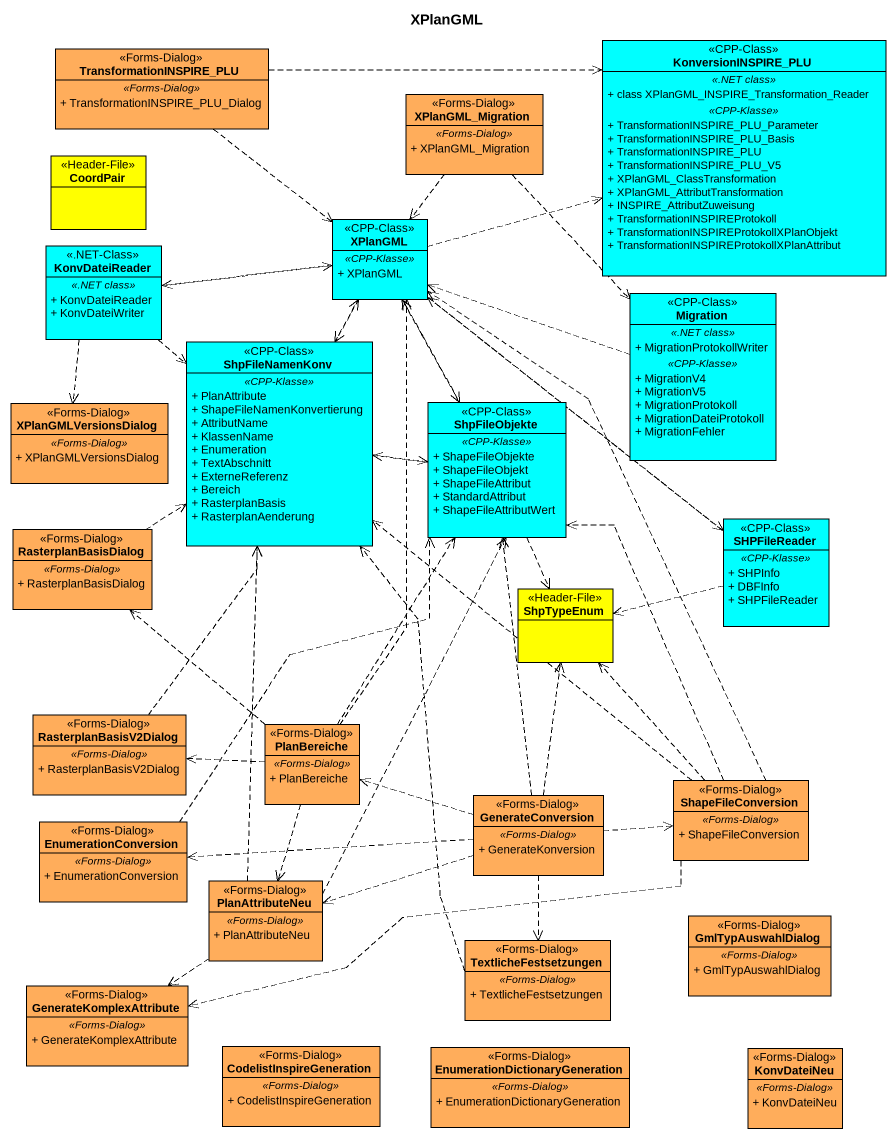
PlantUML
@startuml
title XPlanGML
hide circle
hide empty members
skinparam classAttributeIconSize 0
class TransformationINSPIRE_PLU <<Forms-Dialog>> #FFAD5B {
  .. <<Forms-Dialog>> ..
  + TransformationINSPIRE_PLU_Dialog
}
class KonversionINSPIRE_PLU <<CPP-Class>> #00FFFF {
  .. <<.NET class>> ..
  + class XPlanGML_INSPIRE_Transformation_Reader
  .. <<CPP-Klasse>> ..
  + TransformationINSPIRE_PLU_Parameter
  + TransformationINSPIRE_PLU_Basis
  + TransformationINSPIRE_PLU
  + TransformationINSPIRE_PLU_V5
  + XPlanGML_ClassTransformation
  + XPlanGML_AttributTransformation
  + INSPIRE_AttributZuweisung
  + TransformationINSPIREProtokoll
  + TransformationINSPIREProtokollXPlanObjekt
  + TransformationINSPIREProtokollXPlanAttribut
}
class XPlanGML_Migration <<Forms-Dialog>> #FFAD5B {
  .. <<Forms-Dialog>> ..
  + XPlanGML_Migration
}
class CoordPair <<Header-File>> #FFFF00
class KonvDateiReader <<.NET-Class>> #00FFFF {
  .. <<.NET class>> ..
  + KonvDateiReader
  + KonvDateiWriter
}
class XPlanGML <<CPP-Class>> #00FFFF {
  .. <<CPP-Klasse>> ..
  + XPlanGML
}
class Migration <<CPP-Class>> #00FFFF {
  .. <<.NET class>> ..
  + MigrationProtokollWriter
  .. <<CPP-Klasse>> ..
  + MigrationV4
  + MigrationV5
  + MigrationProtokoll
  + MigrationDateiProtokoll
  + MigrationFehler
}
class ShpFileNamenKonv <<CPP-Class>> #00FFFF {
  .. <<CPP-Klasse>> ..
  + PlanAttribute
  + ShapeFileNamenKonvertierung
  + AttributName
  + KlassenName
  + Enumeration
  + TextAbschnitt
  + ExterneReferenz
  + Bereich
  + RasterplanBasis
  + RasterplanAenderung
}
class XPlanGMLVersionsDialog <<Forms-Dialog>> #FFAD5B {
  .. <<Forms-Dialog>> ..
  + XPlanGMLVersionsDialog
}
class ShpFileObjekte <<CPP-Class>> #00FFFF {
  .. <<CPP-Klasse>> ..
  + ShapeFileObjekte
  + ShapeFileObjekt
  + ShapeFileAttribut
  + StandardAttribut
  + ShapeFileAttributWert
}
class RasterplanBasisDialog <<Forms-Dialog>> #FFAD5B {
  .. <<Forms-Dialog>> ..
  + RasterplanBasisDialog
}
class SHPFileReader <<CPP-Class>> #00FFFF {
  .. <<CPP-Klasse>> ..
  + SHPInfo
  + DBFInfo
  + SHPFileReader
}
class ShpTypeEnum <<Header-File>> #FFFF00
class RasterplanBasisV2Dialog <<Forms-Dialog>> #FFAD5B {
  .. <<Forms-Dialog>> ..
  + RasterplanBasisV2Dialog
}
class PlanBereiche <<Forms-Dialog>> #FFAD5B {
  .. <<Forms-Dialog>> ..
  + PlanBereiche
}
class EnumerationConversion <<Forms-Dialog>> #FFAD5B {
  .. <<Forms-Dialog>> ..
  + EnumerationConversion
}
class GenerateConversion <<Forms-Dialog>> #FFAD5B {
  .. <<Forms-Dialog>> ..
  + GenerateKonversion
}
class ShapeFileConversion <<Forms-Dialog>> #FFAD5B {
  .. <<Forms-Dialog>> ..
  + ShapeFileConversion
}
class PlanAttributeNeu <<Forms-Dialog>> #FFAD5B {
  .. <<Forms-Dialog>> ..
  + PlanAttributeNeu
}
class GmlTypAuswahlDialog <<Forms-Dialog>> #FFAD5B {
  .. <<Forms-Dialog>> ..
  + GmlTypAuswahlDialog
}
class TextlicheFestsetzungen <<Forms-Dialog>> #FFAD5B {
  .. <<Forms-Dialog>> ..
  + TextlicheFestsetzungen
}
class GenerateKomplexAttribute <<Forms-Dialog>> #FFAD5B {
  .. <<Forms-Dialog>> ..
  + GenerateKomplexAttribute
}
class CodelistInspireGeneration <<Forms-Dialog>> #FFAD5B {
  .. <<Forms-Dialog>> ..
  + CodelistInspireGeneration
}
class "EnumerationDictionaryGeneration" as EnumerationDictionaryGenerat <<Forms-Dialog>> #FFAD5B {
  .. <<Forms-Dialog>> ..
  + EnumerationDictionaryGeneration
}
class KonvDateiNeu <<Forms-Dialog>> #FFAD5B {
  .. <<Forms-Dialog>> ..
  + KonvDateiNeu
}
TransformationINSPIRE_PLU .right.> KonversionINSPIRE_PLU
TransformationINSPIRE_PLU ..> XPlanGML
XPlanGML_Migration ..> XPlanGML
XPlanGML_Migration ..> Migration
KonvDateiReader .right.> XPlanGML
KonvDateiReader ..> ShpFileNamenKonv
KonvDateiReader ..> XPlanGMLVersionsDialog
XPlanGML .right.> KonversionINSPIRE_PLU
XPlanGML .left.> KonvDateiReader
XPlanGML ..> ShpFileNamenKonv
XPlanGML ..> ShpFileObjekte
XPlanGML ..> SHPFileReader
Migration .left.> XPlanGML
ShpFileNamenKonv .up.> XPlanGML
ShpFileNamenKonv .right.> ShpFileObjekte
ShpFileObjekte .up.> XPlanGML
ShpFileObjekte .left.> ShpFileNamenKonv
ShpFileObjekte ..> ShpTypeEnum
RasterplanBasisDialog .up.> ShpFileNamenKonv
SHPFileReader .up.> XPlanGML
SHPFileReader .left.> ShpTypeEnum
RasterplanBasisV2Dialog .up.> ShpFileNamenKonv
PlanBereiche .up.> XPlanGML
PlanBereiche .up.> ShpFileObjekte
PlanBereiche .up.> RasterplanBasisDialog
PlanBereiche .left.> RasterplanBasisV2Dialog
PlanBereiche ..> PlanAttributeNeu
EnumerationConversion .up.> ShpFileObjekte
GenerateConversion .up.> ShpFileObjekte
GenerateConversion .up.> ShpTypeEnum
GenerateConversion .left.> PlanBereiche
GenerateConversion .left.> EnumerationConversion
GenerateConversion .right.> ShapeFileConversion
GenerateConversion .left.> PlanAttributeNeu
GenerateConversion ..> TextlicheFestsetzungen
ShapeFileConversion .up.> XPlanGML
ShapeFileConversion .up.> ShpFileNamenKonv
ShapeFileConversion .up.> ShpFileObjekte
ShapeFileConversion .up.> ShpTypeEnum
ShapeFileConversion .left.> GenerateKomplexAttribute
PlanAttributeNeu .up.> ShpFileNamenKonv
PlanAttributeNeu .up.> ShpFileObjekte
PlanAttributeNeu ..> GenerateKomplexAttribute
TextlicheFestsetzungen .up.> ShpFileNamenKonv
@enduml
